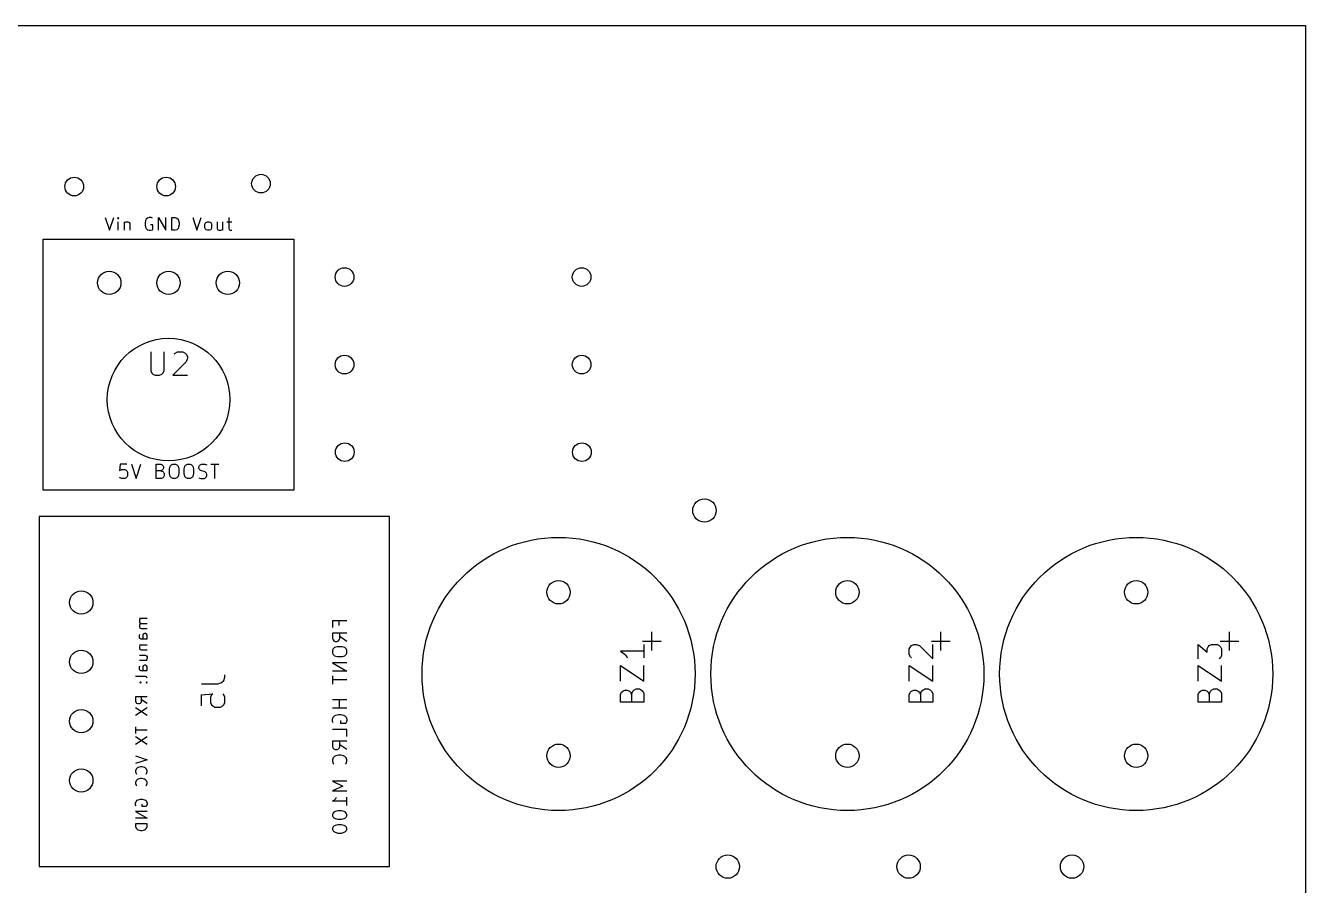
# Model space of a CAD drawing. Header units: millimetres. Extents: x -21 to 136, y 0 to 105.
# Drawn here: x 81.4 to 136.3, y 38.4 to 75.3 of the extents above; entities that cross this region are included whole.
import ezdxf

# ---------------------------------------------------------------- set-up
doc = ezdxf.new("R2010")
doc.units = ezdxf.units.MM
for name, color, linetype in [('EDGE_CUTS', 7, 'CONTINUOUS'), ('F_SILKSCREEN', 7, 'CONTINUOUS'), ('PTH_0p8MM', 7, 'CONTINUOUS'), ('PTH_1MM', 7, 'CONTINUOUS')]:
    doc.layers.add(name, color=color, linetype=linetype)

msp = doc.modelspace()

# ---------------------------------------------------------------- linework, layer by layer
at = {"layer": 'EDGE_CUTS', "linetype": 'CONTINUOUS'}
for p, q in [((0, 75.268397), (136.256756, 75.268397)), ((136.256756, 75.268397), (136.256756, 0))]:
    msp.add_line(p, q, dxfattribs=at)
at = {"layer": 'F_SILKSCREEN', "linetype": 'CONTINUOUS'}
for p, q in [((84.83604, 67.0518), (85.019374, 66.5018)), ((85.019374, 66.5018), (85.202707, 67.0518)), ((85.386041, 67.0518), (85.35985, 67.02561)), ((85.35985, 67.02561), (85.386041, 66.999419)), ((85.412231, 67.02561), (85.386041, 67.0518)), ((85.386041, 67.0518), (85.386041, 66.999419)), ((85.386041, 66.999419), (85.412231, 67.02561)), ((86.564613, 66.920848), (86.538422, 66.816086)), ((86.590803, 66.973229), (86.564613, 66.920848)), ((86.643184, 67.02561), (86.590803, 66.973229)), ((86.721756, 67.0518), (86.643184, 67.02561)), ((86.800327, 67.0518), (86.721756, 67.0518)), ((86.852708, 67.02561), (86.800327, 67.0518)), ((87.114613, 66.5018), (87.114613, 67.0518)), ((87.114613, 67.0518), (87.428899, 66.5018)), ((87.428899, 66.5018), (87.428899, 67.0518)), ((87.690803, 66.5018), (87.690803, 67.0518)), ((87.690803, 67.0518), (87.821755, 67.0518)), ((87.821755, 67.0518), (87.900327, 67.02561)), ((87.900327, 67.02561), (87.952708, 66.973229)), ((87.952708, 66.973229), (87.978898, 66.920848)), ((87.978898, 66.920848), (88.005089, 66.816086)), ((88.581279, 67.0518), (88.764613, 66.5018)), ((88.764613, 66.5018), (88.947946, 67.0518)), ((90.126518, 67.0518), (90.126518, 66.580371)), ((85.386041, 66.5018), (85.386041, 66.868467)), ((85.647946, 66.868467), (85.647946, 66.5018)), ((85.647946, 66.816086), (85.674136, 66.842276)), ((85.674136, 66.842276), (85.726517, 66.868467)), ((85.726517, 66.868467), (85.805089, 66.868467)), ((85.805089, 66.868467), (85.85747, 66.842276)), ((85.85747, 66.842276), (85.88366, 66.789895)), ((85.88366, 66.789895), (85.88366, 66.5018)), ((86.538422, 66.816086), (86.538422, 66.737514)), ((86.538422, 66.737514), (86.564613, 66.632752)), ((86.564613, 66.632752), (86.590803, 66.580371)), ((86.590803, 66.580371), (86.643184, 66.52799)), ((86.643184, 66.52799), (86.721756, 66.5018)), ((86.721756, 66.5018), (86.774137, 66.5018)), ((86.878899, 66.737514), (86.774137, 66.737514)), ((86.774137, 66.5018), (86.852708, 66.52799)), ((86.852708, 66.52799), (86.878899, 66.554181)), ((86.878899, 66.554181), (86.878899, 66.737514)), ((87.821755, 66.5018), (87.690803, 66.5018)), ((87.900327, 66.52799), (87.821755, 66.5018)), ((87.952708, 66.580371), (87.900327, 66.52799)), ((87.978898, 66.632752), (87.952708, 66.580371)), ((88.005089, 66.737514), (87.978898, 66.632752)), ((88.005089, 66.816086), (88.005089, 66.737514)), ((89.105089, 66.763705), (89.13128, 66.816086)), ((89.105089, 66.606562), (89.105089, 66.763705)), ((89.13128, 66.554181), (89.105089, 66.606562)), ((89.13128, 66.816086), (89.15747, 66.842276)), ((89.15747, 66.52799), (89.13128, 66.554181)), ((89.15747, 66.842276), (89.209851, 66.868467)), ((89.209851, 66.5018), (89.15747, 66.52799)), ((89.209851, 66.868467), (89.288423, 66.868467)), ((89.288423, 66.5018), (89.209851, 66.5018)), ((89.288423, 66.868467), (89.340804, 66.842276)), ((89.340804, 66.52799), (89.288423, 66.5018)), ((89.340804, 66.842276), (89.366994, 66.816086)), ((89.366994, 66.554181), (89.340804, 66.52799)), ((89.366994, 66.816086), (89.393185, 66.763705)), ((89.393185, 66.606562), (89.366994, 66.554181)), ((89.393185, 66.763705), (89.393185, 66.606562)), ((89.628899, 66.868467), (89.628899, 66.580371)), ((89.628899, 66.580371), (89.655089, 66.52799)), ((89.655089, 66.52799), (89.70747, 66.5018)), ((89.70747, 66.5018), (89.786042, 66.5018)), ((89.786042, 66.5018), (89.838423, 66.52799)), ((89.838423, 66.52799), (89.864613, 66.554181)), ((89.864613, 66.868467), (89.864613, 66.5018)), ((90.047946, 66.868467), (90.25747, 66.868467)), ((90.126518, 66.580371), (90.152708, 66.52799)), ((90.152708, 66.52799), (90.205089, 66.5018)), ((90.205089, 66.5018), (90.25747, 66.5018)), ((82.171756, 66.125), (92.921756, 66.125)), ((82.171756, 55.375), (82.171756, 66.125)), ((92.921756, 66.125), (92.921756, 55.375)), ((86.784851, 61.293881), (86.784851, 60.484358)), ((87.356279, 60.484358), (87.356279, 61.293881)), ((87.784851, 61.198643), (87.83247, 61.246262)), ((87.83247, 61.246262), (87.927708, 61.293881)), ((87.927708, 61.293881), (88.165803, 61.293881)), ((88.165803, 61.293881), (88.261041, 61.246262)), ((88.261041, 61.246262), (88.30866, 61.198643)), ((88.30866, 61.198643), (88.356279, 61.103405)), ((88.356279, 61.008167), (88.30866, 60.86531)), ((88.356279, 61.103405), (88.356279, 61.008167)), ((86.784851, 60.484358), (86.83247, 60.38912)), ((86.83247, 60.38912), (86.880089, 60.3415)), ((86.880089, 60.3415), (86.975327, 60.293881)), ((87.165803, 60.293881), (87.261041, 60.3415)), ((87.261041, 60.3415), (87.30866, 60.38912)), ((87.30866, 60.38912), (87.356279, 60.484358)), ((88.30866, 60.86531), (87.737232, 60.293881)), ((86.975327, 60.293881), (87.165803, 60.293881)), ((87.737232, 60.293881), (88.356279, 60.293881)), ((85.475327, 56.478669), (85.446755, 56.192955)), ((85.446755, 56.192955), (85.475327, 56.221526)), ((85.475327, 55.90724), (85.446755, 55.935812)), ((85.761041, 56.478669), (85.475327, 56.478669)), ((85.475327, 56.221526), (85.53247, 56.250098)), ((85.53247, 56.250098), (85.675327, 56.250098)), ((85.675327, 56.250098), (85.73247, 56.221526)), ((85.73247, 56.221526), (85.761041, 56.192955)), ((85.761041, 55.935812), (85.73247, 55.90724)), ((85.761041, 56.192955), (85.789612, 56.135812)), ((85.789612, 55.992955), (85.761041, 55.935812)), ((85.789612, 56.135812), (85.789612, 55.992955)), ((85.961041, 56.478669), (86.161041, 55.878669)), ((86.161041, 55.878669), (86.361041, 56.478669)), ((87.018185, 55.878669), (87.018185, 56.478669)), ((87.018185, 56.478669), (87.218185, 56.478669)), ((87.218185, 56.192955), (87.018185, 56.192955)), ((87.218185, 56.478669), (87.275328, 56.450098)), ((87.275328, 56.221526), (87.218185, 56.192955)), ((87.218185, 56.192955), (87.303899, 56.164383)), ((87.275328, 56.450098), (87.303899, 56.421526)), ((87.303899, 56.250098), (87.275328, 56.221526)), ((87.303899, 56.421526), (87.33247, 56.364383)), ((87.33247, 56.30724), (87.303899, 56.250098)), ((87.303899, 56.164383), (87.33247, 56.135812)), ((87.33247, 55.935812), (87.303899, 55.90724)), ((87.33247, 56.364383), (87.33247, 56.30724)), ((87.33247, 56.135812), (87.361042, 56.078669)), ((87.361042, 55.992955), (87.33247, 55.935812)), ((87.361042, 56.078669), (87.361042, 55.992955)), ((87.589613, 56.278669), (87.618185, 56.392955)), ((87.589613, 56.078669), (87.589613, 56.278669)), ((87.618185, 55.964383), (87.589613, 56.078669)), ((87.618185, 56.392955), (87.675328, 56.450098)), ((87.675328, 55.90724), (87.618185, 55.964383)), ((87.675328, 56.450098), (87.73247, 56.478669)), ((87.73247, 56.478669), (87.846756, 56.478669)), ((87.846756, 56.478669), (87.903899, 56.450098)), ((87.903899, 56.450098), (87.961042, 56.392955)), ((87.961042, 55.964383), (87.903899, 55.90724)), ((87.961042, 56.392955), (87.989613, 56.278669)), ((87.989613, 56.078669), (87.961042, 55.964383)), ((87.989613, 56.278669), (87.989613, 56.078669)), ((88.218184, 56.278669), (88.246756, 56.392955)), ((88.218184, 56.078669), (88.218184, 56.278669)), ((88.246756, 55.964383), (88.218184, 56.078669)), ((88.246756, 56.392955), (88.303899, 56.450098)), ((88.303899, 55.90724), (88.246756, 55.964383)), ((88.303899, 56.450098), (88.361041, 56.478669)), ((88.361041, 56.478669), (88.475327, 56.478669)), ((88.475327, 56.478669), (88.53247, 56.450098)), ((88.53247, 56.450098), (88.589613, 56.392955)), ((88.589613, 55.964383), (88.53247, 55.90724)), ((88.589613, 56.392955), (88.618184, 56.278669)), ((88.618184, 56.078669), (88.589613, 55.964383)), ((88.618184, 56.278669), (88.618184, 56.078669)), ((88.846755, 56.364383), (88.875327, 56.421526)), ((88.846755, 56.30724), (88.846755, 56.364383)), ((88.875327, 56.250098), (88.846755, 56.30724)), ((88.875327, 56.421526), (88.903898, 56.450098)), ((88.903898, 56.221526), (88.875327, 56.250098)), ((88.903898, 56.450098), (88.961041, 56.478669)), ((88.961041, 56.192955), (88.903898, 56.221526)), ((88.961041, 56.478669), (89.103898, 56.478669)), ((89.075327, 56.164383), (88.961041, 56.192955)), ((89.13247, 56.135812), (89.075327, 56.164383)), ((89.103898, 56.478669), (89.189612, 56.450098)), ((89.161041, 56.10724), (89.13247, 56.135812)), ((89.13247, 55.90724), (89.161041, 55.935812)), ((89.189612, 56.050098), (89.161041, 56.10724)), ((89.161041, 55.935812), (89.189612, 55.992955)), ((89.189612, 55.992955), (89.189612, 56.050098)), ((89.361041, 56.478669), (89.703899, 56.478669)), ((89.53247, 55.878669), (89.53247, 56.478669)), ((85.53247, 55.878669), (85.475327, 55.90724)), ((85.675327, 55.878669), (85.53247, 55.878669)), ((85.73247, 55.90724), (85.675327, 55.878669)), ((87.246756, 55.878669), (87.018185, 55.878669)), ((87.303899, 55.90724), (87.246756, 55.878669)), ((87.73247, 55.878669), (87.675328, 55.90724)), ((87.846756, 55.878669), (87.73247, 55.878669)), ((87.903899, 55.90724), (87.846756, 55.878669)), ((88.361041, 55.878669), (88.303899, 55.90724)), ((88.475327, 55.878669), (88.361041, 55.878669)), ((88.53247, 55.90724), (88.475327, 55.878669)), ((88.846755, 55.90724), (88.93247, 55.878669)), ((88.93247, 55.878669), (89.075327, 55.878669)), ((89.075327, 55.878669), (89.13247, 55.90724)), ((92.921756, 55.375), (82.171756, 55.375)), ((82.006756, 54.25), (82.006756, 39.25)), ((97.006756, 54.25), (82.006756, 54.25)), ((97.006756, 39.25), (97.006756, 54.25)), ((86.631825, 49.873809), (86.298492, 49.873809)), ((86.322301, 49.849999), (86.298492, 49.80238)), ((86.298492, 49.80238), (86.298492, 49.730952)), ((86.298492, 49.730952), (86.322301, 49.683333)), ((86.322301, 49.635714), (86.298492, 49.588095)), ((86.298492, 49.588095), (86.298492, 49.516666)), ((86.298492, 49.516666), (86.322301, 49.469047)), ((86.346111, 49.873809), (86.322301, 49.849999)), ((86.322301, 49.683333), (86.36992, 49.659523)), ((86.36992, 49.659523), (86.322301, 49.635714)), ((86.322301, 49.469047), (86.36992, 49.445237)), ((86.36992, 49.659523), (86.631825, 49.659523)), ((86.36992, 49.445237), (86.631825, 49.445237)), ((95.187339, 49.781905), (94.567339, 49.781905)), ((94.567339, 49.781905), (94.567339, 49.486667)), ((94.862577, 49.575239), (94.862577, 49.781905)), ((86.298492, 49.159523), (86.322301, 49.207142)), ((86.298492, 49.064285), (86.298492, 49.159523)), ((86.322301, 49.016666), (86.298492, 49.064285)), ((86.36992, 48.992856), (86.322301, 49.016666)), ((86.631825, 48.992856), (86.36992, 48.992856)), ((86.441349, 49.040475), (86.417539, 48.992856)), ((86.465158, 49.207142), (86.441349, 49.159523)), ((86.441349, 49.159523), (86.441349, 49.040475)), ((86.512777, 49.230951), (86.465158, 49.207142)), ((86.560396, 49.230951), (86.512777, 49.230951)), ((86.608016, 49.207142), (86.560396, 49.230951)), ((86.631825, 49.159523), (86.608016, 49.207142)), ((86.608016, 48.992856), (86.631825, 49.040475)), ((86.631825, 49.040475), (86.631825, 49.159523)), ((95.187339, 49.250476), (94.567339, 49.250476)), ((94.567339, 49.250476), (94.567339, 49.014286)), ((94.567339, 49.014286), (94.596863, 48.955238)), ((94.596863, 48.955238), (94.626387, 48.925715)), ((94.626387, 48.925715), (94.685435, 48.896191)), ((94.685435, 48.896191), (94.774006, 48.896191)), ((94.774006, 48.896191), (94.833054, 48.925715)), ((94.833054, 48.925715), (94.862577, 48.955238)), ((94.862577, 48.955238), (94.892101, 49.014286)), ((94.892101, 49.014286), (94.892101, 49.250476)), ((95.187339, 48.896191), (94.892101, 49.102857)), ((107.856756, 48.9), (108.656756, 48.9)), ((108.256756, 48.5), (108.256756, 49.3)), ((120.231756, 48.9), (121.031756, 48.9)), ((120.631756, 48.5), (120.631756, 49.3)), ((132.606756, 48.9), (133.406756, 48.9)), ((133.006756, 48.5), (133.006756, 49.3)), ((86.298492, 48.754761), (86.631825, 48.754761)), ((86.322301, 48.730951), (86.298492, 48.683332)), ((86.298492, 48.683332), (86.298492, 48.611904)), ((86.298492, 48.611904), (86.322301, 48.564285)), ((86.298492, 48.30238), (86.560396, 48.30238)), ((86.346111, 48.754761), (86.322301, 48.730951)), ((86.322301, 48.564285), (86.36992, 48.540475)), ((86.36992, 48.540475), (86.631825, 48.540475)), ((86.560396, 48.30238), (86.608016, 48.27857)), ((86.608016, 48.27857), (86.631825, 48.230951)), ((94.596863, 48.571429), (94.567339, 48.512381)), ((94.567339, 48.512381), (94.567339, 48.394286)), ((94.567339, 48.394286), (94.596863, 48.335238)), ((94.655911, 48.630476), (94.596863, 48.571429)), ((94.596863, 48.335238), (94.655911, 48.276191)), ((94.774006, 48.66), (94.655911, 48.630476)), ((94.655911, 48.276191), (94.774006, 48.246667)), ((94.980673, 48.66), (94.774006, 48.66)), ((95.098768, 48.630476), (94.980673, 48.66)), ((94.980673, 48.246667), (95.098768, 48.276191)), ((95.157816, 48.571429), (95.098768, 48.630476)), ((95.098768, 48.276191), (95.157816, 48.335238)), ((95.187339, 48.512381), (95.157816, 48.571429)), ((95.157816, 48.335238), (95.187339, 48.394286)), ((95.187339, 48.394286), (95.187339, 48.512381)), ((107.911575, 48.476191), (106.911575, 48.476191)), ((106.911575, 48.476191), (107.054432, 48.380953)), ((107.054432, 48.380953), (107.14967, 48.285715)), ((107.14967, 48.285715), (107.197289, 48.190477)), ((107.911575, 48.761905), (107.911575, 48.190477)), ((119.286575, 48.571429), (119.334194, 48.666667)), ((119.286575, 48.333334), (119.286575, 48.571429)), ((119.334194, 48.238096), (119.286575, 48.333334)), ((119.334194, 48.666667), (119.381813, 48.714286)), ((119.381813, 48.714286), (119.477051, 48.761905)), ((119.477051, 48.761905), (119.572289, 48.761905)), ((119.572289, 48.761905), (119.715146, 48.714286)), ((119.715146, 48.714286), (120.286575, 48.142858)), ((120.286575, 48.142858), (120.286575, 48.761905)), ((131.661575, 48.142858), (131.661575, 48.761905)), ((131.661575, 48.761905), (132.042527, 48.428572)), ((132.042527, 48.571429), (132.090146, 48.666667)), ((132.042527, 48.428572), (132.042527, 48.571429)), ((132.090146, 48.666667), (132.137765, 48.714286)), ((132.137765, 48.714286), (132.233003, 48.761905)), ((132.233003, 48.761905), (132.471098, 48.761905)), ((132.471098, 48.761905), (132.566336, 48.714286)), ((132.566336, 48.714286), (132.613956, 48.666667)), ((132.613956, 48.666667), (132.661575, 48.571429)), ((132.661575, 48.285715), (132.613956, 48.190477)), ((132.661575, 48.571429), (132.661575, 48.285715)), ((86.298492, 48.088094), (86.631825, 48.088094)), ((86.298492, 47.80238), (86.322301, 47.849999)), ((86.298492, 47.707142), (86.298492, 47.80238)), ((86.322301, 47.659523), (86.298492, 47.707142)), ((86.465158, 47.849999), (86.441349, 47.80238)), ((86.441349, 47.80238), (86.441349, 47.683332)), ((86.512777, 47.873808), (86.465158, 47.849999)), ((86.560396, 47.873808), (86.512777, 47.873808)), ((86.608016, 47.849999), (86.560396, 47.873808)), ((86.608016, 48.111904), (86.584206, 48.088094)), ((86.631825, 48.159523), (86.608016, 48.111904)), ((86.631825, 47.80238), (86.608016, 47.849999)), ((86.631825, 48.230951), (86.631825, 48.159523)), ((86.631825, 47.683332), (86.631825, 47.80238)), ((95.187339, 47.980952), (94.567339, 47.980952)), ((94.567339, 47.980952), (95.187339, 47.626667)), ((94.774006, 48.246667), (94.980673, 48.246667)), ((106.911575, 47.190477), (106.911575, 47.857143)), ((106.911575, 47.857143), (107.911575, 47.190477)), ((107.911575, 47.190477), (107.911575, 47.857143)), ((119.286575, 47.190477), (119.286575, 47.857143)), ((119.286575, 47.857143), (120.286575, 47.190477)), ((119.381813, 48.190477), (119.334194, 48.238096)), ((120.286575, 47.190477), (120.286575, 47.857143)), ((131.661575, 47.190477), (131.661575, 47.857143)), ((131.661575, 47.857143), (132.661575, 47.190477)), ((132.613956, 48.190477), (132.566336, 48.142858)), ((132.661575, 47.190477), (132.661575, 47.857143)), ((86.560396, 47.397618), (86.131825, 47.397618)), ((86.36992, 47.635713), (86.322301, 47.659523)), ((86.346111, 47.159522), (86.322301, 47.135713)), ((86.36992, 47.135713), (86.346111, 47.159522)), ((86.631825, 47.635713), (86.36992, 47.635713)), ((86.441349, 47.683332), (86.417539, 47.635713)), ((86.608016, 47.373808), (86.560396, 47.397618)), ((86.608016, 47.159522), (86.584206, 47.135713)), ((86.608016, 47.635713), (86.631825, 47.683332)), ((86.631825, 47.326189), (86.608016, 47.373808)), ((86.631825, 47.135713), (86.608016, 47.159522)), ((89.818717, 47.130953), (89.913956, 47.226191)), ((89.913956, 47.226191), (89.961575, 47.369048)), ((89.961575, 47.369048), (89.961575, 47.464286)), ((95.187339, 47.626667), (94.567339, 47.626667)), ((94.567339, 47.42), (94.567339, 47.065714)), ((95.187339, 47.242857), (94.567339, 47.242857)), ((86.322301, 47.135713), (86.346111, 47.111903)), ((86.322301, 47.135713), (86.36992, 47.135713)), ((86.346111, 47.111903), (86.36992, 47.135713)), ((86.584206, 47.135713), (86.608016, 47.111903)), ((86.584206, 47.135713), (86.631825, 47.135713)), ((86.608016, 47.111903), (86.631825, 47.135713)), ((88.961575, 47.083334), (89.67586, 47.083334)), ((88.961575, 46.607143), (89.437765, 46.654762)), ((89.437765, 46.654762), (89.390146, 46.607143)), ((89.67586, 47.083334), (89.818717, 47.130953)), ((89.913956, 46.607143), (89.866336, 46.654762)), ((106.911575, 46.619048), (106.959194, 46.714286)), ((106.911575, 46.285715), (106.911575, 46.619048)), ((106.959194, 46.714286), (107.006813, 46.761905)), ((107.006813, 46.761905), (107.102051, 46.809524)), ((107.102051, 46.809524), (107.197289, 46.809524)), ((107.197289, 46.809524), (107.292527, 46.761905)), ((107.292527, 46.761905), (107.340146, 46.714286)), ((107.340146, 46.714286), (107.387765, 46.619048)), ((107.387765, 46.619048), (107.435384, 46.761905)), ((107.387765, 46.619048), (107.387765, 46.285715)), ((107.435384, 46.761905), (107.483003, 46.809524)), ((107.483003, 46.809524), (107.578241, 46.857143)), ((107.578241, 46.857143), (107.721098, 46.857143)), ((107.721098, 46.857143), (107.816336, 46.809524)), ((107.816336, 46.809524), (107.863956, 46.761905)), ((107.863956, 46.761905), (107.911575, 46.666667)), ((107.911575, 46.666667), (107.911575, 46.285715)), ((119.286575, 46.619048), (119.334194, 46.714286)), ((119.286575, 46.285715), (119.286575, 46.619048)), ((119.334194, 46.714286), (119.381813, 46.761905)), ((119.381813, 46.761905), (119.477051, 46.809524)), ((119.477051, 46.809524), (119.572289, 46.809524)), ((119.572289, 46.809524), (119.667527, 46.761905)), ((119.667527, 46.761905), (119.715146, 46.714286)), ((119.715146, 46.714286), (119.762765, 46.619048)), ((119.762765, 46.619048), (119.810384, 46.761905)), ((119.762765, 46.619048), (119.762765, 46.285715)), ((119.810384, 46.761905), (119.858003, 46.809524)), ((119.858003, 46.809524), (119.953241, 46.857143)), ((119.953241, 46.857143), (120.096098, 46.857143)), ((120.096098, 46.857143), (120.191336, 46.809524)), ((120.191336, 46.809524), (120.238956, 46.761905)), ((120.238956, 46.761905), (120.286575, 46.666667)), ((120.286575, 46.666667), (120.286575, 46.285715)), ((131.661575, 46.619048), (131.709194, 46.714286)), ((131.661575, 46.285715), (131.661575, 46.619048)), ((131.709194, 46.714286), (131.756813, 46.761905)), ((131.756813, 46.761905), (131.852051, 46.809524)), ((131.852051, 46.809524), (131.947289, 46.809524)), ((131.947289, 46.809524), (132.042527, 46.761905)), ((132.042527, 46.761905), (132.090146, 46.714286)), ((132.090146, 46.714286), (132.137765, 46.619048)), ((132.137765, 46.619048), (132.185384, 46.761905)), ((132.137765, 46.619048), (132.137765, 46.285715)), ((132.185384, 46.761905), (132.233003, 46.809524)), ((132.233003, 46.809524), (132.328241, 46.857143)), ((132.328241, 46.857143), (132.471098, 46.857143)), ((132.471098, 46.857143), (132.566336, 46.809524)), ((132.566336, 46.809524), (132.613956, 46.761905)), ((132.613956, 46.761905), (132.661575, 46.666667)), ((132.661575, 46.666667), (132.661575, 46.285715)), ((86.631825, 46.516666), (86.131825, 46.516666)), ((86.131825, 46.516666), (86.131825, 46.32619)), ((86.131825, 46.32619), (86.155635, 46.278571)), ((86.131825, 46.064285), (86.631825, 45.730952)), ((86.131825, 45.730952), (86.631825, 46.064285)), ((86.155635, 46.278571), (86.179444, 46.254761)), ((86.179444, 46.254761), (86.227063, 46.230952)), ((86.227063, 46.230952), (86.298492, 46.230952)), ((86.298492, 46.230952), (86.346111, 46.254761)), ((86.346111, 46.254761), (86.36992, 46.278571)), ((86.36992, 46.278571), (86.39373, 46.32619)), ((86.39373, 46.32619), (86.39373, 46.516666)), ((86.631825, 46.230952), (86.39373, 46.397618)), ((88.961575, 46.130953), (88.961575, 46.607143)), ((89.390146, 46.607143), (89.342527, 46.511905)), ((89.342527, 46.511905), (89.342527, 46.27381)), ((89.342527, 46.27381), (89.390146, 46.178572)), ((89.390146, 46.178572), (89.437765, 46.130953)), ((89.437765, 46.130953), (89.533003, 46.083334)), ((89.533003, 46.083334), (89.771098, 46.083334)), ((89.771098, 46.083334), (89.866336, 46.130953)), ((89.866336, 46.130953), (89.913956, 46.178572)), ((89.961575, 46.511905), (89.913956, 46.607143)), ((89.913956, 46.178572), (89.961575, 46.27381)), ((89.961575, 46.27381), (89.961575, 46.511905)), ((95.187339, 46.386666), (94.567339, 46.386666)), ((94.862577, 46.386666), (94.862577, 46.032381)), ((107.911575, 46.285715), (106.911575, 46.285715)), ((120.286575, 46.285715), (119.286575, 46.285715)), ((132.661575, 46.285715), (131.661575, 46.285715)), ((95.187339, 46.032381), (94.567339, 46.032381)), ((94.567339, 45.56), (94.596863, 45.648571)), ((94.567339, 45.471428), (94.567339, 45.56)), ((94.596863, 45.648571), (94.655911, 45.707619)), ((94.655911, 45.707619), (94.714958, 45.737142)), ((94.714958, 45.737142), (94.833054, 45.766666)), ((94.833054, 45.766666), (94.921625, 45.766666)), ((94.921625, 45.766666), (95.03972, 45.737142)), ((95.03972, 45.737142), (95.098768, 45.707619)), ((95.098768, 45.707619), (95.157816, 45.648571)), ((95.157816, 45.648571), (95.187339, 45.56)), ((95.187339, 45.56), (95.187339, 45.500952)), ((86.131825, 45.230952), (86.131825, 44.945238)), ((86.631825, 45.088095), (86.131825, 45.088095)), ((94.596863, 45.412381), (94.567339, 45.471428)), ((95.187339, 45.117142), (94.567339, 45.117142)), ((94.921625, 45.382857), (94.921625, 45.500952)), ((95.128292, 45.382857), (94.921625, 45.382857)), ((95.157816, 45.412381), (95.128292, 45.382857)), ((95.187339, 45.500952), (95.157816, 45.412381)), ((95.187339, 44.821904), (95.187339, 45.117142)), ((86.131825, 44.826191), (86.631825, 44.492858)), ((86.131825, 44.492858), (86.631825, 44.826191)), ((95.187339, 44.615237), (94.567339, 44.615237)), ((94.567339, 44.615237), (94.567339, 44.379047)), ((94.892101, 44.379047), (94.892101, 44.615237)), ((95.187339, 44.260952), (94.892101, 44.467618)), ((86.131825, 43.992858), (86.631825, 43.826192)), ((94.567339, 44.379047), (94.596863, 44.319999)), ((94.596863, 43.906666), (94.567339, 43.818095)), ((94.596863, 44.319999), (94.626387, 44.290476)), ((94.655911, 43.965714), (94.596863, 43.906666)), ((94.626387, 44.290476), (94.685435, 44.260952)), ((94.714958, 43.995237), (94.655911, 43.965714)), ((94.685435, 44.260952), (94.774006, 44.260952)), ((94.833054, 44.024761), (94.714958, 43.995237)), ((94.774006, 44.260952), (94.833054, 44.290476)), ((94.833054, 44.290476), (94.862577, 44.319999)), ((94.921625, 44.024761), (94.833054, 44.024761)), ((94.862577, 44.319999), (94.892101, 44.379047)), ((95.03972, 43.995237), (94.921625, 44.024761)), ((95.098768, 43.965714), (95.03972, 43.995237)), ((95.157816, 43.906666), (95.098768, 43.965714)), ((95.187339, 43.818095), (95.157816, 43.906666)), ((86.631825, 43.826192), (86.131825, 43.659525)), ((86.155635, 43.42143), (86.131825, 43.350002)), ((86.131825, 43.350002), (86.131825, 43.302383)), ((86.203254, 43.469049), (86.155635, 43.42143)), ((86.250873, 43.492859), (86.203254, 43.469049)), ((86.346111, 43.516668), (86.250873, 43.492859)), ((86.417539, 43.516668), (86.346111, 43.516668)), ((86.512777, 43.492859), (86.417539, 43.516668)), ((86.560396, 43.469049), (86.512777, 43.492859)), ((86.608016, 43.42143), (86.560396, 43.469049)), ((86.631825, 43.350002), (86.608016, 43.42143)), ((86.631825, 43.302383), (86.631825, 43.350002)), ((94.567339, 43.818095), (94.567339, 43.759047)), ((94.567339, 43.759047), (94.596863, 43.670476)), ((94.596863, 43.670476), (94.626387, 43.640952)), ((95.128292, 43.640952), (95.157816, 43.670476)), ((95.157816, 43.670476), (95.187339, 43.759047)), ((95.187339, 43.759047), (95.187339, 43.818095)), ((86.131825, 43.302383), (86.155635, 43.230954)), ((86.155635, 42.92143), (86.131825, 42.850002)), ((86.131825, 42.850002), (86.131825, 42.802383)), ((86.131825, 42.802383), (86.155635, 42.730954)), ((86.155635, 43.230954), (86.179444, 43.207145)), ((86.203254, 42.969049), (86.155635, 42.92143)), ((86.250873, 42.992859), (86.203254, 42.969049)), ((86.346111, 43.016668), (86.250873, 42.992859)), ((86.417539, 43.016668), (86.346111, 43.016668)), ((86.512777, 42.992859), (86.417539, 43.016668)), ((86.560396, 42.969049), (86.512777, 42.992859)), ((86.608016, 42.92143), (86.560396, 42.969049)), ((86.584206, 43.207145), (86.608016, 43.230954)), ((86.608016, 43.230954), (86.631825, 43.302383)), ((86.631825, 42.850002), (86.608016, 42.92143)), ((86.608016, 42.730954), (86.631825, 42.802383)), ((86.631825, 42.802383), (86.631825, 42.850002)), ((95.187339, 42.902856), (94.567339, 42.902856)), ((94.567339, 42.902856), (95.010196, 42.69619)), ((86.155635, 42.730954), (86.179444, 42.707145)), ((86.584206, 42.707145), (86.608016, 42.730954)), ((95.010196, 42.69619), (94.567339, 42.489523)), ((94.567339, 42.489523), (95.187339, 42.489523)), ((94.714958, 42.164762), (94.744482, 42.223809)), ((95.187339, 41.869524), (95.187339, 42.223809)), ((86.131825, 41.96905), (86.155635, 42.040478)), ((86.131825, 41.897621), (86.131825, 41.96905)), ((86.155635, 41.850002), (86.131825, 41.897621)), ((86.155635, 42.040478), (86.203254, 42.088097)), ((86.203254, 42.088097), (86.250873, 42.111907)), ((86.250873, 42.111907), (86.346111, 42.135716)), ((86.346111, 42.135716), (86.417539, 42.135716)), ((86.417539, 42.135716), (86.512777, 42.111907)), ((86.417539, 41.826193), (86.417539, 41.921431)), ((86.584206, 41.826193), (86.417539, 41.826193)), ((86.512777, 42.111907), (86.560396, 42.088097)), ((86.560396, 42.088097), (86.608016, 42.040478)), ((86.608016, 41.850002), (86.584206, 41.826193)), ((86.608016, 42.040478), (86.631825, 41.96905)), ((86.631825, 41.921431), (86.608016, 41.850002)), ((86.631825, 41.96905), (86.631825, 41.921431)), ((94.567339, 42.046666), (94.655911, 42.105714)), ((95.187339, 42.046666), (94.567339, 42.046666)), ((94.655911, 42.105714), (94.714958, 42.164762)), ((86.631825, 41.611907), (86.131825, 41.611907)), ((86.131825, 41.611907), (86.631825, 41.326193)), ((86.631825, 41.326193), (86.131825, 41.326193)), ((94.596863, 41.544762), (94.567339, 41.485714)), ((94.567339, 41.485714), (94.567339, 41.426667)), ((94.567339, 41.426667), (94.596863, 41.367619)), ((94.626387, 41.574286), (94.596863, 41.544762)), ((94.596863, 41.367619), (94.626387, 41.338095)), ((94.685435, 41.603809), (94.626387, 41.574286)), ((94.626387, 41.338095), (94.685435, 41.308571)), ((94.80353, 41.633333), (94.685435, 41.603809)), ((94.685435, 41.308571), (94.80353, 41.279048)), ((94.951149, 41.633333), (94.80353, 41.633333)), ((94.80353, 41.279048), (94.951149, 41.279048)), ((95.069244, 41.603809), (94.951149, 41.633333)), ((94.951149, 41.279048), (95.069244, 41.308571)), ((95.128292, 41.574286), (95.069244, 41.603809)), ((95.069244, 41.308571), (95.128292, 41.338095)), ((95.157816, 41.544762), (95.128292, 41.574286)), ((95.128292, 41.338095), (95.157816, 41.367619)), ((95.187339, 41.485714), (95.157816, 41.544762)), ((95.157816, 41.367619), (95.187339, 41.426667)), ((95.187339, 41.426667), (95.187339, 41.485714)), ((86.631825, 41.088097), (86.131825, 41.088097)), ((86.131825, 41.088097), (86.131825, 40.969049)), ((86.131825, 40.969049), (86.155635, 40.897621)), ((86.155635, 40.897621), (86.203254, 40.850002)), ((86.203254, 40.850002), (86.250873, 40.826192)), ((86.250873, 40.826192), (86.346111, 40.802383)), ((86.346111, 40.802383), (86.417539, 40.802383)), ((86.417539, 40.802383), (86.512777, 40.826192)), ((86.512777, 40.826192), (86.560396, 40.850002)), ((86.560396, 40.850002), (86.608016, 40.897621)), ((86.608016, 40.897621), (86.631825, 40.969049)), ((86.631825, 40.969049), (86.631825, 41.088097)), ((94.596863, 40.954286), (94.567339, 40.895238)), ((94.567339, 40.895238), (94.567339, 40.836191)), ((94.567339, 40.836191), (94.596863, 40.777143)), ((94.626387, 40.98381), (94.596863, 40.954286)), ((94.596863, 40.777143), (94.626387, 40.747619)), ((94.685435, 41.013333), (94.626387, 40.98381)), ((94.626387, 40.747619), (94.685435, 40.718095)), ((94.80353, 41.042857), (94.685435, 41.013333)), ((94.685435, 40.718095), (94.80353, 40.688572)), ((94.951149, 41.042857), (94.80353, 41.042857)), ((94.80353, 40.688572), (94.951149, 40.688572)), ((95.069244, 41.013333), (94.951149, 41.042857)), ((94.951149, 40.688572), (95.069244, 40.718095)), ((95.128292, 40.98381), (95.069244, 41.013333)), ((95.069244, 40.718095), (95.128292, 40.747619)), ((95.157816, 40.954286), (95.128292, 40.98381)), ((95.128292, 40.747619), (95.157816, 40.777143)), ((95.187339, 40.895238), (95.157816, 40.954286)), ((95.157816, 40.777143), (95.187339, 40.836191)), ((95.187339, 40.836191), (95.187339, 40.895238)), ((82.006756, 39.25), (97.006756, 39.25))]:
    msp.add_line(p, q, dxfattribs=at)
at = {"layer": 'F_SILKSCREEN'}
for centre, radius in [((87.546756, 59.25), 2.625), ((104.256756, 47.5), 5.85), ((116.631756, 47.5), 5.85), ((129.006756, 47.5), 5.85)]:
    msp.add_circle(centre, radius, dxfattribs=at)
at = {"layer": 'PTH_0p8MM'}
for centre in [(83.507, 68.375), (87.444, 68.375), (91.507, 68.5), (95.087, 64.5), (105.247, 64.5), (95.087, 60.75), (105.247, 60.75), (95.097, 57), (105.257, 57)]:
    msp.add_circle(centre, 0.4, dxfattribs=at)
at = {"layer": 'PTH_1MM'}
for centre in [(85.007, 64.25), (87.547, 64.25), (90.087, 64.25), (110.507, 54.5), (83.807, 50.56), (104.257, 51), (116.632, 51), (129.007, 51), (83.807, 48.02), (83.807, 45.48), (104.257, 44), (116.632, 44), (129.007, 44), (83.807, 42.94), (111.507, 39.25), (119.257, 39.25), (126.257, 39.25)]:
    msp.add_circle(centre, 0.5, dxfattribs=at)

doc.saveas('drawing.dxf')
